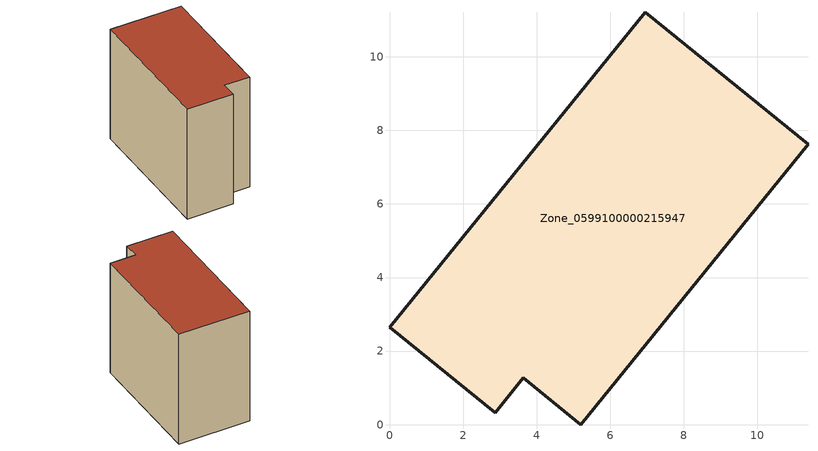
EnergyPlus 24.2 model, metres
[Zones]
Zone_0599100000215947
 floor ground (C_G): 3.64,1.28 2.87,0.32 0,2.65 6.96,11.21 11.38,7.62 5.2,0 z0
 wall outside (C_F): 6.96,11.21 0,2.65 2.87,0.32 3.64,1.28 5.2,0 11.38,7.62 6.96,11.21 z0:9.48
 roof outside (C_R): 5.2,0 11.38,7.62 6.96,11.21 0,2.65 2.87,0.32 3.64,1.28 z9.48
[BUILDING]
Pand.0599100000215947: North Axis=0; Terrain=City; Loads Convergence Tolerance Value=0.04; Temperature Convergence Tolerance Value=0.4; Solar Distribution=FullExterior; Maximum Number of Warmup Days=25; Minimum Number of Warmup Days=1
[Site:Location]
Rotterdam.The.Hague.AP_ZH_NLD Design_Conditions: Latitude=51.96; Longitude=4.45; Time Zone=1; Elevation=-4.5
[SITE:GROUNDTEMPERATURE:BUILDINGSURFACE]
18, 18, 18, 18, 18, 18, 18, 18, 18, 18, 18, 18
[MATERIAL] Thermal Absorptance=0.9; Solar Absorptance=0.7; Visible Absorptance=0.7
Name | Roughness | Thickness | Conductivity | Density | Specific Heat
G.TC.1946 | MediumSmooth | 0.15 | 1 | 540 | 1210
F.TC.1946 | Rough | 0.3 | 0.857143 | 1920 | 840
R.TC.1946 | MediumRough | 0.2 | 0.909091 | 1500 | 1000
[CONSTRUCTION]
C_G: G.TC.1946
C_F: F.TC.1946
C_R: R.TC.1946
[ZONE]
Zone_0599100000215947: Type=1; Multiplier=1; Ceiling Height=Autocalculate; Volume=Autocalculate; Floor Area=autocalculate; Part of Total Floor Area=Yes
[ZONEINFILTRATION:DESIGNFLOWRATE]
Infil_Zone_0599100000215947: Zone or ZoneList or Space or SpaceList=Zone_0599100000215947; Schedule=AlwaysOn; Design Flow Rate Calculation Method=Flow/Area; Flow Rate per Floor Area=0.003; Constant Term Coefficient=1; Temperature Term Coefficient=0; Velocity Term Coefficient=0; Velocity Squared Term Coefficient=0
[HVACTEMPLATE:ZONE:IDEALLOADSAIRSYSTEM]
Zone_0599100000215947: Maximum Heating Supply Air Temperature=50; Minimum Cooling Supply Air Temperature=13; Maximum Heating Supply Air Humidity Ratio=0.0156; Minimum Cooling Supply Air Humidity Ratio=0.0077; Heating Limit=NoLimit; Cooling Limit=NoLimit; Dehumidification Control Type=ConstantSensibleHeatRatio; Cooling Sensible Heat Ratio=0.7; Dehumidification Setpoint=60; Humidification Control Type=None; Humidification Setpoint=30; Outdoor Air Method=None; Outdoor Air Flow Rate per Person=0.00944; Outdoor Air Flow Rate per Zone Floor Area=0; Outdoor Air Flow Rate per Zone=0; Demand Controlled Ventilation Type=None; Outdoor Air Economizer Type=NoEconomizer; Heat Recovery Type=None; Sensible Heat Recovery Effectiveness=0.7; Latent Heat Recovery Effectiveness=0.65
[ZONECONTROL:THERMOSTAT]
ThermostatControl_Zone_0599100000215947: Zone or ZoneList=Zone_0599100000215947; Control Type Schedule=DualSetpointControlType; Control 1=Thermostat_Zone_0599100000215947; Temperature Difference Between Cutout And Setpoint=0
[THERMOSTATSETPOINT:DUALSETPOINT]
Thermostat_Zone_0599100000215947: Heating Setpoint Temperature Schedule=HeatingSetpoint_Zone_0599100000215947; Cooling Setpoint Temperature Schedule=CoolingSetpoint_Zone_0599100000215947
[SCHEDULE:COMPACT]
HeatingSetpoint_Zone_0599100000215947: Through: 12/31, For: AllDays, Until: 24:00, 21
CoolingSetpoint_Zone_0599100000215947: Through: 12/31, For: AllDays, Until: 24:00, 24
DualSetpointControlType: Through: 12/31, For: AllDays, Until: 24:00, 4
AlwaysOn: Through: 12/31, For: AllDays, Until: 24:00, 1
